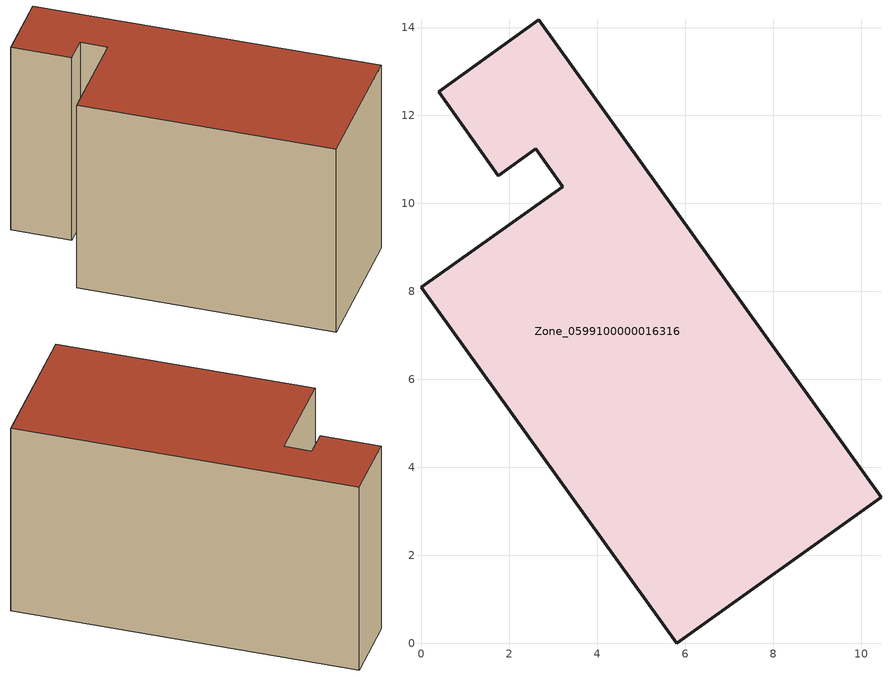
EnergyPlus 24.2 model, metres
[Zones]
Zone_0599100000016316
 floor ground (C_G): 10.45,3.32 5.8,0 0,8.09 3.21,10.38 2.6,11.24 1.75,10.63 0.39,12.54 2.67,14.17 z0
 wall outside (C_F): 2.67,14.17 0.39,12.54 1.75,10.63 2.6,11.24 3.21,10.38 0,8.09 5.8,0 10.45,3.32 2.67,14.17 z0:8.13
 roof outside (C_R): 10.45,3.32 2.67,14.17 0.39,12.54 1.75,10.63 2.6,11.24 3.21,10.38 0,8.09 5.8,0 z8.13
[BUILDING]
Pand.0599100000016316: North Axis=0; Terrain=City; Loads Convergence Tolerance Value=0.04; Temperature Convergence Tolerance Value=0.4; Solar Distribution=FullExterior; Maximum Number of Warmup Days=25; Minimum Number of Warmup Days=1
[Site:Location]
Rotterdam.The.Hague.AP_ZH_NLD Design_Conditions: Latitude=51.96; Longitude=4.45; Time Zone=1; Elevation=-4.5
[SITE:GROUNDTEMPERATURE:BUILDINGSURFACE]
18, 18, 18, 18, 18, 18, 18, 18, 18, 18, 18, 18
[MATERIAL] Thermal Absorptance=0.9; Solar Absorptance=0.7; Visible Absorptance=0.7
Name | Roughness | Thickness | Conductivity | Density | Specific Heat
G.TI.1975-1991 | MediumSmooth | 0.15 | 0.288461 | 540 | 1210
F.TI.1975-1991 | Rough | 0.3 | 0.230769 | 1920 | 840
R.TI.1975-1991 | MediumRough | 0.2 | 0.153846 | 1500 | 1000
[CONSTRUCTION]
C_G: G.TI.1975-1991
C_F: F.TI.1975-1991
C_R: R.TI.1975-1991
[ZONE]
Zone_0599100000016316: Type=1; Multiplier=1; Ceiling Height=Autocalculate; Volume=Autocalculate; Floor Area=autocalculate; Part of Total Floor Area=Yes
[ZONEINFILTRATION:DESIGNFLOWRATE]
Infil_Zone_0599100000016316: Zone or ZoneList or Space or SpaceList=Zone_0599100000016316; Schedule=AlwaysOn; Design Flow Rate Calculation Method=Flow/Area; Flow Rate per Floor Area=0.003; Constant Term Coefficient=1; Temperature Term Coefficient=0; Velocity Term Coefficient=0; Velocity Squared Term Coefficient=0
[HVACTEMPLATE:ZONE:IDEALLOADSAIRSYSTEM]
Zone_0599100000016316: Maximum Heating Supply Air Temperature=50; Minimum Cooling Supply Air Temperature=13; Maximum Heating Supply Air Humidity Ratio=0.0156; Minimum Cooling Supply Air Humidity Ratio=0.0077; Heating Limit=NoLimit; Cooling Limit=NoLimit; Dehumidification Control Type=ConstantSensibleHeatRatio; Cooling Sensible Heat Ratio=0.7; Dehumidification Setpoint=60; Humidification Control Type=None; Humidification Setpoint=30; Outdoor Air Method=None; Outdoor Air Flow Rate per Person=0.00944; Outdoor Air Flow Rate per Zone Floor Area=0; Outdoor Air Flow Rate per Zone=0; Demand Controlled Ventilation Type=None; Outdoor Air Economizer Type=NoEconomizer; Heat Recovery Type=None; Sensible Heat Recovery Effectiveness=0.7; Latent Heat Recovery Effectiveness=0.65
[ZONECONTROL:THERMOSTAT]
ThermostatControl_Zone_0599100000016316: Zone or ZoneList=Zone_0599100000016316; Control Type Schedule=DualSetpointControlType; Control 1=Thermostat_Zone_0599100000016316; Temperature Difference Between Cutout And Setpoint=0
[THERMOSTATSETPOINT:DUALSETPOINT]
Thermostat_Zone_0599100000016316: Heating Setpoint Temperature Schedule=HeatingSetpoint_Zone_0599100000016316; Cooling Setpoint Temperature Schedule=CoolingSetpoint_Zone_0599100000016316
[SCHEDULE:COMPACT]
HeatingSetpoint_Zone_0599100000016316: Through: 12/31, For: AllDays, Until: 24:00, 21
CoolingSetpoint_Zone_0599100000016316: Through: 12/31, For: AllDays, Until: 24:00, 24
DualSetpointControlType: Through: 12/31, For: AllDays, Until: 24:00, 4
AlwaysOn: Through: 12/31, For: AllDays, Until: 24:00, 1
